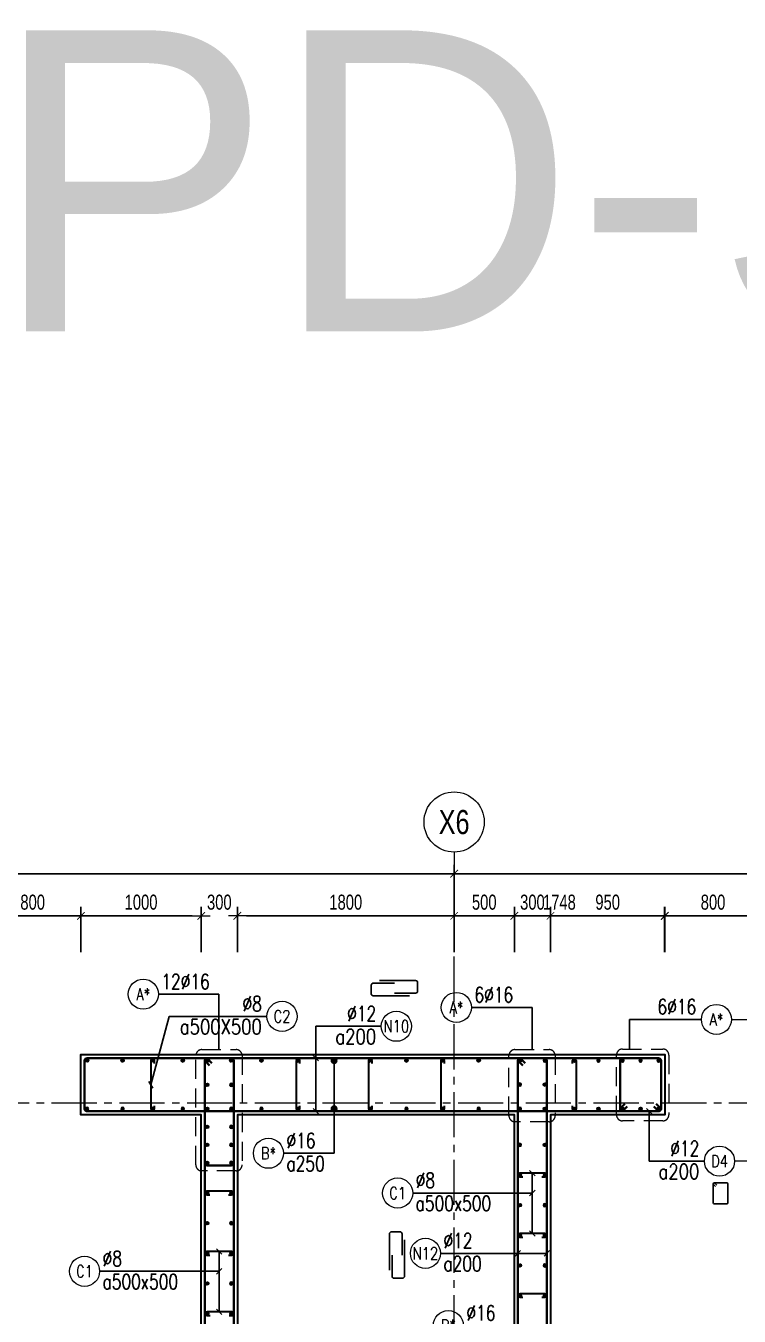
# Model space of a CAD drawing. Header units: millimetres. Extents: x 738475 to 1279438, y -34239 to 156422.
# Drawn here: x 1158149 to 1164073, y 145708 to 156422 of the extents above; entities that cross this region are included whole.
import ezdxf
from ezdxf.enums import TextEntityAlignment as Align

# ---------------------------------------------------------------- set-up
doc = ezdxf.new("R2010")
doc.units = ezdxf.units.MM
doc.header["$MEASUREMENT"] = 0
doc.linetypes.add('HIDDEN2', pattern=[4.7625, 3.175, -1.5875])
doc.linetypes.add('OF_Grid_1$0$CENTER2', pattern=[1.125, 0.75, -0.125, 0.125, -0.125])
doc.layers.get('0').update_dxf_attribs({"lineweight": 20})
doc.layers.get('Defpoints').update_dxf_attribs({"color": 151, "lineweight": 9})
for name, color, linetype, lineweight in [('KC-LEADER', 153, 'Continuous', 18), ('KC-THEP', 6, 'Continuous', 40), ('NDC_S_DIM', 1, 'Continuous', 15), ('NDC_S_ENG TEXT', 2, 'Continuous', 20), ('NDC_S_HIDDEN', 8, 'HIDDEN2', 13), ('NDC_S_LEADER', 1, 'Continuous', 15), ('NDC_S_REBAR', 4, 'Continuous', 35), ('NDC_S_STIRRUP', 4, 'Continuous', 40), ('NDC_S_VN TEXT', 7, 'Continuous', 20), ('NDC_S_WALL', 6, 'Continuous', 35), ('OF_Core wall_1.2(B1-19F)$0$NDC_S_WALL', 6, 'Continuous', 35), ('OF_Grid_1$0$NDC_S_AXIS', 5, 'OF_Grid_1$0$CENTER2', 13), ('OF_Grid_1$0$NDC_S_SYMBOL', 1, 'Continuous', 15), ('OF_Grid_1$0$NDC_S_TEXT SYMBOL', 7, 'Continuous', 20)]:
    doc.layers.add(name, color=color, linetype=linetype, lineweight=lineweight)
doc.layers.add('Leader', color=6, linetype='Continuous')
doc.layers.add('Ligature', color=1, linetype='Continuous')
doc.styles.add('NDC_DIM', font='', dxfattribs={"width": 0.75})
doc.styles.add('NDC_EN TXT', font='romans.shx', dxfattribs={"width": 0.8})
doc.styles.add('OF_Grid_1$0$NDC_ANNO', font='', dxfattribs={"width": 0.8})
doc.styles.get("Standard").update_dxf_attribs({"font": 'arial.ttf'})
doc.styles.get('NDC_DIM').set_extended_font_data('Dotum')
doc.styles.get('OF_Grid_1$0$NDC_ANNO').set_extended_font_data('Dotum')
doc.dimstyles.new('NDC_dim_25', dxfattribs={"dimscale": 25, "dimtxt": 2.5, "dimasz": 1.5, "dimexe": 1.5, "dimexo": 2.5, "dimgap": 1, "dimtad": 1, "dimdec": 0, "dimzin": 0, "dimdsep": 46, "dimtxsty": 'NDC_DIM', "dimblk": 'DIMMARK', "dimcen": 0.09, "dimdle": 1.2, "dimclrd": 1, "dimclre": 1, "dimclrt": 3, "dimadec": 0, "dimazin": 0, "dimtfac": 1, "dimtdec": 0, "dimtix": 1, "dimtofl": 0, "dimtmove": 0, "dimatfit": 3, "dimfxl": 6, "dimfxlon": 1, "dimtolj": 1, "dimtzin": 0, "dimarcsym": 0})
doc.dimstyles.new('NDC_dim_30', dxfattribs={"dimscale": 30, "dimtxt": 2.5, "dimasz": 1.5, "dimexe": 1.5, "dimexo": 2.5, "dimgap": 1, "dimtad": 1, "dimdec": 0, "dimzin": 0, "dimdsep": 46, "dimtxsty": 'NDC_DIM', "dimblk": 'DIMMARK', "dimcen": 0.09, "dimdle": 1.2, "dimclrd": 1, "dimclre": 1, "dimclrt": 3, "dimadec": 0, "dimazin": 0, "dimtfac": 1, "dimtdec": 0, "dimtix": 1, "dimtofl": 0, "dimtmove": 0, "dimatfit": 3, "dimfxl": 6, "dimfxlon": 1, "dimtolj": 1, "dimtzin": 0, "dimarcsym": 0})
doc.dimstyles.new('NDC_dim_50', dxfattribs={"dimscale": 50, "dimtxt": 2.5, "dimasz": 1.5, "dimexe": 1.5, "dimexo": 2.5, "dimgap": 1, "dimtad": 1, "dimdec": 0, "dimzin": 0, "dimdsep": 46, "dimtxsty": 'NDC_DIM', "dimblk": 'DIMMARK', "dimcen": 0.09, "dimdle": 1.2, "dimclrd": 1, "dimclre": 1, "dimclrt": 3, "dimadec": 0, "dimazin": 0, "dimtfac": 1, "dimtdec": 0, "dimtix": 1, "dimtofl": 0, "dimtmove": 0, "dimatfit": 3, "dimfxl": 6, "dimfxlon": 1, "dimtolj": 1, "dimtzin": 0, "dimarcsym": 0})

# ---------------------------------------------------------------- blocks, each defined once
blk = doc.blocks.new('DIMMARK')
at = {"layer": 'NDC_S_DIM', "color": 1}
blk.add_line((-1.5, 0), (1, 0), dxfattribs=at)
at = {"layer": 'NDC_S_DIM', "color": 2, "const_width": 0.1}
blk.add_lwpolyline([(-0.42, -0.42), (0.42, 0.42)], dxfattribs=at)
blk = doc.blocks.new('*U10')
blk.add_circle((2.5, 0), 2.5)
at = {"layer": 'NDC_S_VN TEXT', "color": 3, "style": 'NDC_EN TXT'}
for tag, width, p in [('DK2', 0.75, (-0.85, 0.85)), ('KC2', 0.8, (-0.85, -2.97))]:
    blk.add_attdef(tag, text='', height=2.5, dxfattribs=dict(at, width=width)).set_placement(p, align=Align.RIGHT)
at = {"layer": 'NDC_S_VN TEXT', "color": 7, "style": 'NDC_EN TXT', "width": 0.8}
blk.add_attdef('SH3', text='', height=2, dxfattribs=at).set_placement((2.5, 0), align=Align.MIDDLE)
blk = doc.blocks.new('THEP')
at = {"layer": 'KC-LEADER', "color": 6}
blk.add_circle((0, 0), 14, dxfattribs=at)
at = {"layer": 'KC-THEP'}
for p, q in [((-14, 0), (14, 0)), ((10, 10), (-10, -10)), ((-10, 10), (10, -10)), ((0, 14), (0, -14))]:
    blk.add_line(p, q, dxfattribs=at)
blk = doc.blocks.new('*U11')
blk.add_circle((-2.5, 0), 2.5)
at = {"layer": 'NDC_S_VN TEXT', "color": 3, "style": 'NDC_EN TXT', "width": 0.75}
for tag, p in [('DK1', (0.5, 0.85)), ('KC1', (0.5, -2.97))]:
    blk.add_attdef(tag, p, '', height=2.5, dxfattribs=at)
at = {"layer": 'NDC_S_VN TEXT', "color": 7, "style": 'NDC_EN TXT', "width": 0.8}
blk.add_attdef('SH2', text='', height=2, dxfattribs=at).set_placement((-2.5, 0), align=Align.MIDDLE)
blk = doc.blocks.new('A$C72321851')
at = {"layer": 'Ligature'}
for points in [[(-61, -129), (-61, 171, -0.414214), (-43, 189), (26, 189, -0.414214), (43, 171), (43, -4)], [(-40, -4), (-40, -180, 0.414214), (-22, -197), (47, -197, 0.414214), (65, -180), (65, 121)]]:
    blk.add_lwpolyline(points, format="xyb", dxfattribs=at)
blk = doc.blocks.new('*U12')
blk.add_circle((-2.5, 0), 2.5)
at = {"layer": 'NDC_S_VN TEXT', "color": 3, "style": 'NDC_EN TXT', "width": 0.75}
for tag, p in [('DK1', (0.5, 0.85)), ('KC1', (0.5, -2.97))]:
    blk.add_attdef(tag, p, '', height=2.5, dxfattribs=at)
at = {"layer": 'NDC_S_VN TEXT', "color": 7, "style": 'NDC_EN TXT', "width": 0.8}
blk.add_attdef('SH2', text='', height=2, dxfattribs=at).set_placement((-2.5, 0), align=Align.MIDDLE)
blk = doc.blocks.new('*U9')
blk.add_circle((2.5, 0), 2.5)
at = {"layer": 'NDC_S_VN TEXT', "color": 3, "style": 'NDC_EN TXT', "width": 0.75}
blk.add_attdef('DK2', text='', height=2.5, dxfattribs=at).set_placement((-0.85, 0.85), align=Align.RIGHT)
at = {"layer": 'NDC_S_VN TEXT', "color": 7, "style": 'NDC_EN TXT', "width": 0.8}
blk.add_attdef('SH3', text='', height=2, dxfattribs=at).set_placement((2.5, 0), align=Align.MIDDLE)
blk = doc.blocks.new('*U13')
blk.add_circle((-2.5, 0), 2.5)
at = {"layer": 'NDC_S_VN TEXT', "color": 3, "style": 'NDC_EN TXT', "width": 0.75}
blk.add_attdef('DK1', (0.5, 0.85), '', height=2.5, dxfattribs=at)
at = {"layer": 'NDC_S_VN TEXT', "color": 7, "style": 'NDC_EN TXT', "width": 0.8}
blk.add_attdef('SH2', text='', height=2, dxfattribs=at).set_placement((-2.5, 0), align=Align.MIDDLE)
blk = doc.blocks.new('*U99')
at = {"layer": 'KC-THEP', "rotation": 9.668564436380946}
blk.add_blockref('THEP', (-100, 0), dxfattribs=at)
at = {"layer": 'KC-THEP', "xscale": -1, "rotation": 350.3314355636191}
blk.add_blockref('THEP', (100, 0), dxfattribs=at)
blk = doc.blocks.new('*U98')
at = {"layer": 'OF_Core wall_1.2(B1-19F)$0$NDC_S_WALL', "color": 0, "linetype": 'ByBlock', "lineweight": -2, "transparency": 16777216}
for p in [(0, 0), (0, -250), (0, -500), (0, -750), (0, -1000)]:
    blk.add_blockref('*U99', p, dxfattribs=at)
blk = doc.blocks.new('*U16')
at = {"layer": 'OF_Grid_1$0$NDC_S_SYMBOL'}
blk.add_line((0, 5), (0, 9), dxfattribs=at)
blk.add_circle((0, 0), 5, dxfattribs=at)
at = {"layer": 'OF_Grid_1$0$NDC_S_TEXT SYMBOL', "color": 7, "style": 'OF_Grid_1$0$NDC_ANNO', "width": 0.8}
blk.add_attdef('GRID', text='', height=4, dxfattribs=at).set_placement((0, 0), align=Align.MIDDLE)
blk = doc.blocks.new('*D149')
at = {"layer": 'Defpoints', "color": 0, "ltscale": 200, "transparency": 16777216}
for p in [(1161706, 149382), (1153606, 147828), (1161706, 147259)]:
    blk.add_point(p, dxfattribs=at)
at = {"layer": 'NDC_S_DIM', "color": 1, "lineweight": -2, "ltscale": 200, "transparency": 16777216}
for p, q in [((1153606, 149082), (1153606, 149457)), ((1161706, 149082), (1161706, 149457)), ((1153681, 149382), (1161631, 149382))]:
    blk.add_line(p, q, dxfattribs=at)
at = {"layer": 'NDC_S_DIM', "color": 1, "lineweight": -2, "ltscale": 200, "transparency": 16777216, "xscale": 75, "yscale": 75, "zscale": 75, "rotation": 180}
blk.add_blockref('DIMMARK', (1153606, 149382), dxfattribs=at)
at = {"layer": 'NDC_S_DIM', "color": 1, "lineweight": -2, "ltscale": 200, "transparency": 16777216, "xscale": 75, "yscale": 75, "zscale": 75}
blk.add_blockref('DIMMARK', (1161706, 149382), dxfattribs=at)
at = {"layer": 'NDC_S_DIM', "color": 3, "ltscale": 200, "transparency": 16777216, "insert": (1157656, 149494), "char_height": 125, "attachment_point": 5, "style": 'NDC_DIM'}
blk.add_mtext('\\A1;8100', dxfattribs=at)
blk = doc.blocks.new('*D150')
at = {"layer": 'Defpoints', "color": 0, "ltscale": 200, "transparency": 16777216}
for p in [(1168506, 149382), (1161706, 147259), (1168506, 146629)]:
    blk.add_point(p, dxfattribs=at)
at = {"layer": 'NDC_S_DIM', "color": 1, "lineweight": -2, "ltscale": 200, "transparency": 16777216}
for p, q in [((1161706, 149082), (1161706, 149457)), ((1168506, 149082), (1168506, 149457)), ((1161781, 149382), (1168431, 149382))]:
    blk.add_line(p, q, dxfattribs=at)
at = {"layer": 'NDC_S_DIM', "color": 1, "lineweight": -2, "ltscale": 200, "transparency": 16777216, "xscale": 75, "yscale": 75, "zscale": 75, "rotation": 180}
blk.add_blockref('DIMMARK', (1161706, 149382), dxfattribs=at)
at = {"layer": 'NDC_S_DIM', "color": 1, "lineweight": -2, "ltscale": 200, "transparency": 16777216, "xscale": 75, "yscale": 75, "zscale": 75}
blk.add_blockref('DIMMARK', (1168506, 149382), dxfattribs=at)
at = {"layer": 'NDC_S_DIM', "color": 3, "ltscale": 200, "transparency": 16777216, "insert": (1165106, 149494), "char_height": 125, "attachment_point": 5, "style": 'NDC_DIM'}
blk.add_mtext('\\A1;6800', dxfattribs=at)
blk = doc.blocks.new('*D116')
at = {"layer": 'Defpoints', "color": 0, "ltscale": 200, "transparency": 16777216}
for p in [(1158606, 149032), (1157806, 147380), (1158606, 147380)]:
    blk.add_point(p, dxfattribs=at)
at = {"layer": 'NDC_S_DIM', "color": 1, "lineweight": -2, "ltscale": 200, "transparency": 16777216}
for p, q in [((1157806, 148732), (1157806, 149107)), ((1157881, 149032), (1158531, 149032)), ((1158606, 148732), (1158606, 149107))]:
    blk.add_line(p, q, dxfattribs=at)
at = {"layer": 'NDC_S_DIM', "color": 1, "lineweight": -2, "ltscale": 200, "transparency": 16777216, "xscale": 75, "yscale": 75, "zscale": 75, "rotation": 180}
blk.add_blockref('DIMMARK', (1157806, 149032), dxfattribs=at)
at = {"layer": 'NDC_S_DIM', "color": 1, "lineweight": -2, "ltscale": 200, "transparency": 16777216, "xscale": 75, "yscale": 75, "zscale": 75}
blk.add_blockref('DIMMARK', (1158606, 149032), dxfattribs=at)
at = {"layer": 'NDC_S_DIM', "color": 3, "ltscale": 200, "transparency": 16777216, "insert": (1158206, 149145), "char_height": 125, "attachment_point": 5, "style": 'NDC_DIM'}
blk.add_mtext('\\A1;800', dxfattribs=at)
blk = doc.blocks.new('*D117')
at = {"layer": 'Defpoints', "color": 0, "ltscale": 200, "transparency": 16777216}
for p in [(1159606, 149032), (1158606, 147380), (1159606, 147380)]:
    blk.add_point(p, dxfattribs=at)
at = {"layer": 'NDC_S_DIM', "color": 1, "lineweight": -2, "ltscale": 200, "transparency": 16777216}
for p, q in [((1158606, 148732), (1158606, 149107)), ((1158681, 149032), (1159531, 149032)), ((1159606, 148732), (1159606, 149107))]:
    blk.add_line(p, q, dxfattribs=at)
at = {"layer": 'NDC_S_DIM', "color": 1, "lineweight": -2, "ltscale": 200, "transparency": 16777216, "xscale": 75, "yscale": 75, "zscale": 75, "rotation": 180}
blk.add_blockref('DIMMARK', (1158606, 149032), dxfattribs=at)
at = {"layer": 'NDC_S_DIM', "color": 1, "lineweight": -2, "ltscale": 200, "transparency": 16777216, "xscale": 75, "yscale": 75, "zscale": 75}
blk.add_blockref('DIMMARK', (1159606, 149032), dxfattribs=at)
at = {"layer": 'NDC_S_DIM', "color": 3, "ltscale": 200, "transparency": 16777216, "insert": (1159106, 149145), "char_height": 125, "attachment_point": 5, "style": 'NDC_DIM'}
blk.add_mtext('\\A1;1000', dxfattribs=at)
blk = doc.blocks.new('*D118')
at = {"layer": 'Defpoints', "color": 0, "ltscale": 200, "transparency": 16777216}
for p in [(1159906, 149032), (1159606, 147380), (1159906, 147380)]:
    blk.add_point(p, dxfattribs=at)
at = {"layer": 'NDC_S_DIM', "color": 1, "lineweight": -2, "ltscale": 200, "transparency": 16777216}
for p, q in [((1159531, 149032), (1159456, 149032)), ((1159606, 148732), (1159606, 149107)), ((1159906, 148732), (1159906, 149107)), ((1159981, 149032), (1160056, 149032))]:
    blk.add_line(p, q, dxfattribs=at)
at = {"layer": 'NDC_S_DIM', "color": 1, "lineweight": -2, "ltscale": 200, "transparency": 16777216, "xscale": 75, "yscale": 75, "zscale": 75}
blk.add_blockref('DIMMARK', (1159606, 149032), dxfattribs=at)
at = {"layer": 'NDC_S_DIM', "color": 1, "lineweight": -2, "ltscale": 200, "transparency": 16777216, "xscale": 75, "yscale": 75, "zscale": 75, "rotation": 180}
blk.add_blockref('DIMMARK', (1159906, 149032), dxfattribs=at)
at = {"layer": 'NDC_S_DIM', "color": 3, "ltscale": 200, "transparency": 16777216, "insert": (1159756, 149145), "char_height": 125, "attachment_point": 5, "style": 'NDC_DIM'}
blk.add_mtext('\\A1;300', dxfattribs=at)
blk = doc.blocks.new('*D119')
at = {"layer": 'Defpoints', "color": 0, "ltscale": 200, "transparency": 16777216}
for p in [(1161706, 149032), (1161706, 147480), (1163454, 147380)]:
    blk.add_point(p, dxfattribs=at)
at = {"layer": 'NDC_S_DIM', "color": 1, "lineweight": -2, "ltscale": 200, "transparency": 16777216}
for p, q in [((1161706, 148732), (1161706, 149107)), ((1163379, 149032), (1161781, 149032)), ((1163454, 148732), (1163454, 149107))]:
    blk.add_line(p, q, dxfattribs=at)
at = {"layer": 'NDC_S_DIM', "color": 1, "lineweight": -2, "ltscale": 200, "transparency": 16777216, "xscale": 75, "yscale": 75, "zscale": 75, "rotation": 180}
blk.add_blockref('DIMMARK', (1161706, 149032), dxfattribs=at)
at = {"layer": 'NDC_S_DIM', "color": 1, "lineweight": -2, "ltscale": 200, "transparency": 16777216, "xscale": 75, "yscale": 75, "zscale": 75}
blk.add_blockref('DIMMARK', (1163454, 149032), dxfattribs=at)
at = {"layer": 'NDC_S_DIM', "color": 3, "ltscale": 200, "transparency": 16777216, "insert": (1162580, 149145), "char_height": 125, "attachment_point": 5, "style": 'NDC_DIM'}
blk.add_mtext('\\A1;1748', dxfattribs=at)
blk = doc.blocks.new('*D120')
at = {"layer": 'Defpoints', "color": 0, "ltscale": 200, "transparency": 16777216}
for p in [(1162206, 149032), (1162206, 147757), (1161706, 147480)]:
    blk.add_point(p, dxfattribs=at)
at = {"layer": 'NDC_S_DIM', "color": 1, "lineweight": -2, "ltscale": 200, "transparency": 16777216}
for p, q in [((1161706, 148732), (1161706, 149107)), ((1161781, 149032), (1162131, 149032)), ((1162206, 148732), (1162206, 149107))]:
    blk.add_line(p, q, dxfattribs=at)
at = {"layer": 'NDC_S_DIM', "color": 1, "lineweight": -2, "ltscale": 200, "transparency": 16777216, "xscale": 75, "yscale": 75, "zscale": 75, "rotation": 180}
blk.add_blockref('DIMMARK', (1161706, 149032), dxfattribs=at)
at = {"layer": 'NDC_S_DIM', "color": 1, "lineweight": -2, "ltscale": 200, "transparency": 16777216, "xscale": 75, "yscale": 75, "zscale": 75}
blk.add_blockref('DIMMARK', (1162206, 149032), dxfattribs=at)
at = {"layer": 'NDC_S_DIM', "color": 3, "ltscale": 200, "transparency": 16777216, "insert": (1161956, 149145), "char_height": 125, "attachment_point": 5, "style": 'NDC_DIM'}
blk.add_mtext('\\A1;500', dxfattribs=at)
blk = doc.blocks.new('*D121')
at = {"layer": 'Defpoints', "color": 0, "ltscale": 200, "transparency": 16777216}
for p in [(1162506, 149032), (1162206, 147757), (1162506, 147261)]:
    blk.add_point(p, dxfattribs=at)
at = {"layer": 'NDC_S_DIM', "color": 1, "lineweight": -2, "ltscale": 200, "transparency": 16777216}
for p, q in [((1162131, 149032), (1162056, 149032)), ((1162206, 148732), (1162206, 149107)), ((1162506, 148732), (1162506, 149107)), ((1162581, 149032), (1162656, 149032))]:
    blk.add_line(p, q, dxfattribs=at)
at = {"layer": 'NDC_S_DIM', "color": 1, "lineweight": -2, "ltscale": 200, "transparency": 16777216, "xscale": 75, "yscale": 75, "zscale": 75}
blk.add_blockref('DIMMARK', (1162206, 149032), dxfattribs=at)
at = {"layer": 'NDC_S_DIM', "color": 1, "lineweight": -2, "ltscale": 200, "transparency": 16777216, "xscale": 75, "yscale": 75, "zscale": 75, "rotation": 180}
blk.add_blockref('DIMMARK', (1162506, 149032), dxfattribs=at)
at = {"layer": 'NDC_S_DIM', "color": 3, "ltscale": 200, "transparency": 16777216, "insert": (1162356, 149145), "char_height": 125, "attachment_point": 5, "style": 'NDC_DIM'}
blk.add_mtext('\\A1;300', dxfattribs=at)
blk = doc.blocks.new('*D108')
at = {"layer": 'Defpoints', "color": 0, "ltscale": 200, "transparency": 16777216}
for p in [(1163456, 149032), (1163456, 147380), (1162506, 147261)]:
    blk.add_point(p, dxfattribs=at)
at = {"layer": 'NDC_S_DIM', "color": 1, "lineweight": -2, "ltscale": 200, "transparency": 16777216}
for p, q in [((1162506, 148732), (1162506, 149107)), ((1162581, 149032), (1163381, 149032)), ((1163456, 148732), (1163456, 149107))]:
    blk.add_line(p, q, dxfattribs=at)
at = {"layer": 'NDC_S_DIM', "color": 1, "lineweight": -2, "ltscale": 200, "transparency": 16777216, "xscale": 75, "yscale": 75, "zscale": 75, "rotation": 180}
blk.add_blockref('DIMMARK', (1162506, 149032), dxfattribs=at)
at = {"layer": 'NDC_S_DIM', "color": 1, "lineweight": -2, "ltscale": 200, "transparency": 16777216, "xscale": 75, "yscale": 75, "zscale": 75}
blk.add_blockref('DIMMARK', (1163456, 149032), dxfattribs=at)
at = {"layer": 'NDC_S_DIM', "color": 3, "ltscale": 200, "transparency": 16777216, "insert": (1162981, 149145), "char_height": 125, "attachment_point": 5, "style": 'NDC_DIM'}
blk.add_mtext('\\A1;950', dxfattribs=at)
blk = doc.blocks.new('*D109')
at = {"layer": 'Defpoints', "color": 0, "ltscale": 200, "transparency": 16777216}
for p in [(1164256, 149032), (1164256, 147653), (1163456, 147380)]:
    blk.add_point(p, dxfattribs=at)
at = {"layer": 'NDC_S_DIM', "color": 1, "lineweight": -2, "ltscale": 200, "transparency": 16777216}
for p, q in [((1163456, 148732), (1163456, 149107)), ((1163531, 149032), (1164181, 149032)), ((1164256, 148732), (1164256, 149107))]:
    blk.add_line(p, q, dxfattribs=at)
at = {"layer": 'NDC_S_DIM', "color": 1, "lineweight": -2, "ltscale": 200, "transparency": 16777216, "xscale": 75, "yscale": 75, "zscale": 75, "rotation": 180}
blk.add_blockref('DIMMARK', (1163456, 149032), dxfattribs=at)
at = {"layer": 'NDC_S_DIM', "color": 1, "lineweight": -2, "ltscale": 200, "transparency": 16777216, "xscale": 75, "yscale": 75, "zscale": 75}
blk.add_blockref('DIMMARK', (1164256, 149032), dxfattribs=at)
at = {"layer": 'NDC_S_DIM', "color": 3, "ltscale": 200, "transparency": 16777216, "insert": (1163856, 149145), "char_height": 125, "attachment_point": 5, "style": 'NDC_DIM'}
blk.add_mtext('\\A1;800', dxfattribs=at)
blk = doc.blocks.new('*D154')
at = {"layer": 'Defpoints', "color": 0, "ltscale": 200, "transparency": 16777216}
for p in [(1161706, 149032), (1161706, 148732), (1159906, 147380)]:
    blk.add_point(p, dxfattribs=at)
at = {"layer": 'NDC_S_DIM', "color": 1, "lineweight": -2, "ltscale": 200, "transparency": 16777216}
for p, q in [((1159906, 148732), (1159906, 149107)), ((1159981, 149032), (1161631, 149032)), ((1161706, 148857), (1161706, 149107))]:
    blk.add_line(p, q, dxfattribs=at)
at = {"layer": 'NDC_S_DIM', "color": 1, "lineweight": -2, "ltscale": 200, "transparency": 16777216, "xscale": 75, "yscale": 75, "zscale": 75, "rotation": 180}
blk.add_blockref('DIMMARK', (1159906, 149032), dxfattribs=at)
at = {"layer": 'NDC_S_DIM', "color": 1, "lineweight": -2, "ltscale": 200, "transparency": 16777216, "xscale": 75, "yscale": 75, "zscale": 75}
blk.add_blockref('DIMMARK', (1161706, 149032), dxfattribs=at)
at = {"layer": 'NDC_S_DIM', "color": 3, "ltscale": 200, "transparency": 16777216, "insert": (1160806, 149145), "char_height": 125, "attachment_point": 5, "style": 'NDC_DIM'}
blk.add_mtext('\\A1;1800', dxfattribs=at)

msp = doc.modelspace()

# ---------------------------------------------------------------- linework, layer by layer
at = {"layer": 'Ligature'}
msp.add_lwpolyline([(1163876.673, 146785.135), (1163860.707, 146801.101, -0.668178638), (1163866.481, 146815.039), (1163971.11, 146815.039, -0.414213562), (1163979.274, 146806.875), (1163979.274, 146649.767, -0.414213562), (1163971.11, 146641.602), (1163866.481, 146641.602, -0.414213562), (1163858.316, 146649.767), (1163858.316, 146806.875, -0.668178638), (1163872.254, 146812.648), (1163888.22, 146796.682)], format="xyb", dxfattribs=at)
at = {"layer": 'NDC_S_HIDDEN', "ltscale": 50}
for points in [[(1159610.916, 147921.715), (1159895.177, 147921.715, -0.414213562), (1159945.177, 147871.715), (1159945.177, 146964.3, -0.414213562), (1159895.177, 146914.3), (1159610.916, 146914.3, -0.414213562), (1159560.916, 146964.3), (1159560.916, 147871.715, -0.414213562)], [(1162210.916, 147921.715), (1162495.177, 147921.715, -0.414213562), (1162545.177, 147871.715), (1162545.177, 147372.895, -0.414213562), (1162495.177, 147322.895), (1162210.916, 147322.895, -0.414213562), (1162160.916, 147372.895), (1162160.916, 147871.715, -0.414213562)], [(1163103.987, 147926.333), (1163439.211, 147926.333, -0.414213562), (1163489.211, 147876.333), (1163489.211, 147380.175, -0.414213562), (1163439.211, 147330.175), (1163103.987, 147330.175, -0.414213562), (1163053.987, 147380.175), (1163053.987, 147876.333, -0.414213562)]]:
    msp.add_lwpolyline(points, format="xyb", close=True, dxfattribs=at)
at = {"layer": 'NDC_S_REBAR'}
for points in [[(1159217.444, 147805.175), (1159217.444, 147830.175, 1), (1159187.444, 147830.175), (1159187.444, 147430.175, 1), (1159217.444, 147430.175), (1159217.444, 147455.175)], [(1160424.644, 147805.175), (1160424.644, 147830.175, 1), (1160394.644, 147830.175), (1160394.644, 147430.175, 1), (1160424.644, 147430.175), (1160424.644, 147455.175)], [(1161024.644, 147805.175), (1161024.644, 147830.175, 1), (1160994.644, 147830.175), (1160994.644, 147430.175, 1), (1161024.644, 147430.175), (1161024.644, 147455.175)], [(1161624.644, 147805.175), (1161624.644, 147830.175, 1), (1161594.644, 147830.175), (1161594.644, 147430.175, 1), (1161624.644, 147430.175), (1161624.644, 147455.175)], [(1162688.987, 147805.175), (1162688.987, 147830.175, -1), (1162718.987, 147830.175), (1162718.987, 147430.175, -1), (1162688.987, 147430.175), (1162688.987, 147455.175)], [(1162433.669, 146865.175), (1162458.669, 146865.175, 1), (1162458.669, 146895.175), (1162251.645, 146895.175, 1), (1162251.645, 146865.175), (1162276.645, 146865.175)], [(1159833.355, 146715.358), (1159858.355, 146715.358, 1), (1159858.355, 146745.358), (1159651.331, 146745.358, 1), (1159651.331, 146715.358), (1159676.331, 146715.358)], [(1162433.669, 146365.175), (1162458.669, 146365.175, 1), (1162458.669, 146395.175), (1162251.645, 146395.175, 1), (1162251.645, 146365.175), (1162276.645, 146365.175)], [(1159833.355, 146215.358), (1159858.355, 146215.358, 1), (1159858.355, 146245.358), (1159651.331, 146245.358, 1), (1159651.331, 146215.358), (1159676.331, 146215.358)], [(1162433.669, 145865.175), (1162458.669, 145865.175, 1), (1162458.669, 145895.175), (1162251.645, 145895.175, 1), (1162251.645, 145865.175), (1162276.645, 145865.175)], [(1159837.181, 145715.358), (1159862.181, 145715.358, 1), (1159862.181, 145745.358), (1159655.157, 145745.358, 1), (1159655.157, 145715.358), (1159680.157, 145715.358)]]:
    msp.add_lwpolyline(points, format="xyb", dxfattribs=at)
at = {"layer": 'NDC_S_STIRRUP'}
for points in [[(1163363.987, 147450.175), (1163403.987, 147410.175, 0.414213562), (1163423.987, 147430.175), (1163423.987, 147830.175, 0.414213562), (1163403.987, 147850.175), (1158657.127, 147850.175, 0.414213562), (1158637.127, 147830.175), (1158637.127, 147430.175, 0.414213562), (1158657.127, 147410.175), (1163403.987, 147410.175, 0.414213562), (1163423.987, 147430.175), (1163383.987, 147470.175)], [(1159675.157, 147790.175), (1159635.157, 147830.175, -0.414213562), (1159655.157, 147850.175), (1159855.157, 147850.175, -0.414213562), (1159875.157, 147830.175), (1159875.157, 146980.358, -0.414213562), (1159855.157, 146960.358), (1159655.157, 146960.358, -0.414213562), (1159635.157, 146980.358), (1159635.157, 147830.175, -0.414213562), (1159655.157, 147850.175), (1159695.157, 147810.175)], [(1159675.157, 137470.175), (1159635.157, 137430.175, 0.414213562), (1159655.157, 137410.175), (1159855.157, 137410.175, 0.414213562), (1159875.157, 137430.175), (1159875.157, 147830.175, 0.414213562), (1159855.157, 147850.175), (1159655.157, 147850.175, 0.414213562), (1159635.157, 147830.175), (1159635.157, 137430.175, 0.414213562), (1159655.157, 137410.175), (1159695.157, 137450.175)], [(1162275.157, 147790.175), (1162235.157, 147830.175, -0.414213562), (1162255.157, 147850.175), (1162455.157, 147850.175, -0.414213562), (1162475.157, 147830.175), (1162475.157, 143880.175, -0.414213562), (1162455.157, 143860.175), (1162255.157, 143860.175, -0.414213562), (1162235.157, 143880.175), (1162235.157, 147830.175, -0.414213562), (1162255.157, 147850.175), (1162295.157, 147810.175)], [(1163363.987, 147450.175), (1163403.987, 147410.175, 0.414213562), (1163423.987, 147430.175), (1163423.987, 147830.175, 0.414213562), (1163403.987, 147850.175), (1162255.957, 147850.175, 0.414213562), (1162235.957, 147830.175), (1162235.957, 147430.175, 0.414213562), (1162255.957, 147410.175), (1163403.987, 147410.175, 0.414213562), (1163423.987, 147430.175), (1163383.987, 147470.175)], [(1163123.987, 147470.175), (1163083.987, 147430.175, 0.414213562), (1163103.987, 147410.175), (1163403.987, 147410.175, 0.414213562), (1163423.987, 147430.175), (1163423.987, 147830.175, 0.414213562), (1163403.987, 147850.175), (1163103.987, 147850.175, 0.414213562), (1163083.987, 147830.175), (1163083.987, 147430.175, 0.414213562), (1163103.987, 147410.175), (1163143.987, 147450.175)]]:
    msp.add_lwpolyline(points, format="xyb", dxfattribs=at)
at = {"layer": 'NDC_S_WALL'}
for points in [[(1159605.957, 143330.175), (1159605.957, 147380.175), (1158607.127, 147380.175), (1158607.127, 147880.175), (1162205.957, 147880.175), (1163454.786, 147880.175), (1163454.786, 147880.175), (1163454.786, 147380.175), (1163454.786, 147380.175), (1162505.957, 147380.175), (1162505.957, 144780.175)], [(1162205.957, 143830.175), (1162205.957, 147380.175), (1159905.957, 147380.175), (1159905.957, 137380.175)]]:
    msp.add_lwpolyline(points, dxfattribs=at)
at = {"layer": 'OF_Grid_1$0$NDC_S_AXIS', "ltscale": 500}
for p, q in [((1161705.957, 134257.175), (1161705.957, 149361.284)), ((1151613.474, 147480.175), (1170234.062, 147480.175))]:
    msp.add_line(p, q, dxfattribs=at)

# ---------------------------------------------------------------- block references
at = {"layer": 'KC-THEP'}
for p, rotation in [((1158657.127, 147830.175), 189.6685644363809), ((1158952.444, 147830.175), 189.6685644363809), ((1159202.444, 147830.175), 189.6685644363809), ((1159452.444, 147830.175), 189.6685644363809), ((1159855.157, 147830.175), 189.6685644363809), ((1160105.157, 147830.175), 189.6685644363809), ((1160409.644, 147830.175), 189.6685644363809), ((1160709.644, 147830.175), 189.6685644363809), ((1161009.644, 147830.175), 189.6685644363809), ((1161309.644, 147830.175), 189.6685644363809), ((1161609.644, 147830.175), 189.6685644363809), ((1161909.644, 147830.175), 189.6685644363809), ((1162251.645, 147830.175), 189.668564436381), ((1159655.157, 147629.217), 9.668564436380946), ((1162458.669, 147631.027), 9.66856443638095), ((1159655.157, 147430.175), 9.668564436380946), ((1162458.669, 147430.175), 9.668564436380946), ((1162703.987, 147430.175), 9.668564436380946), ((1162903.987, 147430.175), 9.668564436380946), ((1163103.987, 147430.175), 9.668564436380946), ((1163253.987, 147430.175), 9.668564436380946), ((1163403.987, 147430.175), 9.668564436380946), ((1159655.157, 147280.175), 9.668564436380946), ((1159655.157, 147130.175), 9.668564436380946), ((1162458.669, 147130.175), 9.668564436380946), ((1159655.157, 146980.358), 9.668564436380946), ((1162251.645, 146880.175), 189.6685644363809), ((1162251.645, 146630.175), 189.6685644363809), ((1162251.645, 146380.175), 189.6685644363809), ((1162251.645, 146130.175), 189.6685644363809), ((1162251.645, 145880.175), 189.6685644363809)]:
    msp.add_blockref('THEP', p, dxfattribs=dict(at, rotation=rotation))
at = {"layer": 'KC-THEP', "xscale": -1}
for p, rotation in [((1159655.157, 147830.175), 170.331435563619), ((1162458.669, 147830.175), 170.331435563619), ((1162703.987, 147830.175), 170.331435563619), ((1162903.987, 147830.175), 170.331435563619), ((1163103.987, 147830.175), 170.331435563619), ((1163253.987, 147830.175), 170.331435563619), ((1163403.987, 147830.175), 170.331435563619), ((1159855.157, 147629.217), 350.3314355636191), ((1162251.645, 147631.027), 350.3314355636191), ((1158657.127, 147430.175), 350.3314355636191), ((1158952.444, 147430.175), 350.3314355636191), ((1159202.444, 147430.175), 350.3314355636191), ((1159452.444, 147430.175), 350.3314355636191), ((1159855.157, 147430.175), 350.3314355636191), ((1160105.157, 147430.175), 350.3314355636191), ((1160409.644, 147430.175), 350.3314355636191), ((1160709.644, 147430.175), 350.3314355636191), ((1161009.644, 147430.175), 350.3314355636191), ((1161309.644, 147430.175), 350.3314355636191), ((1161609.644, 147430.175), 350.3314355636191), ((1161909.644, 147430.175), 350.3314355636191), ((1162251.645, 147430.175), 350.3314355636191), ((1159855.157, 147280.175), 350.3314355636191), ((1159855.157, 147130.175), 350.3314355636191), ((1162251.645, 147130.175), 350.3314355636191), ((1159855.157, 146980.358), 350.3314355636191), ((1162458.669, 146880.175), 170.331435563619), ((1162458.669, 146630.175), 170.331435563619), ((1162458.669, 146380.175), 170.331435563619), ((1162458.669, 146130.175), 170.331435563619), ((1162458.669, 145880.175), 170.331435563619)]:
    msp.add_blockref('THEP', p, dxfattribs=dict(at, rotation=rotation))
at = {"layer": 'Leader'}
for p, rotation in [((1161205.875, 148430.321), 89.99999999999997), ((1161233.6, 146212.112), 179.9999999999999)]:
    msp.add_blockref('A$C72321851', p, dxfattribs=dict(at, rotation=rotation))
at = {"layer": 'NDC_S_VN TEXT', "xscale": 50, "yscale": 50, "zscale": 50}
for name, p, values in [('*U13', (1159249.613, 148381.87), {'SH2': 'A*', 'DK1': '12%%C16'}), ('*U13', (1161849.613, 148271.657), {'SH2': 'A*', 'DK1': '6%%C16'}), ('*U10', (1160151.787, 148197.517), {'SH3': 'C2', 'DK2': '%%c8', 'KC2': 'a500X500'}), ('*U10', (1161101.173, 148115.453), {'SH3': 'N10', 'DK2': '%%C12', 'KC2': 'a200'}), ('*U9', (1163759.11, 148172.195), {'SH3': 'A*', 'DK2': '6%%C16'}), ('*U11', (1160289.033, 147061.17), {'SH2': 'B*', 'DK1': '%%C16', 'KC1': 'a250'}), ('*U10', (1163784.636, 146995.493), {'SH3': 'D4', 'DK2': '%%C12', 'KC2': 'a200'}), ('*U12', (1161361.844, 146730.813), {'SH2': 'C1', 'DK1': '%%c8', 'KC1': 'a500x500'}), ('*U11', (1161592.769, 146230.356), {'SH2': 'N12', 'DK1': '%%C12', 'KC1': 'a200'}), ('*U12', (1158761.844, 146080.996), {'SH2': 'C1', 'DK1': '%%c8', 'KC1': 'a500x500'}), ('*U11', (1161782.698, 145630.175), {'SH2': 'B*', 'DK1': '%%C16', 'KC1': 'a250'})]:
    msp.add_blockref(name, p, dxfattribs=at).add_auto_attribs(values)
at = {"layer": 'OF_Core wall_1.2(B1-19F)$0$NDC_S_WALL'}
msp.add_blockref('*U98', (1159755.157, 146730.358), dxfattribs=at)
at = {"layer": 'OF_Grid_1$0$NDC_S_AXIS'}
ref = msp.add_blockref('*U16', (1161705.957, 149811.284), dxfattribs=dict(at, xscale=50, yscale=50, zscale=50, rotation=180))
ref.add_attrib('GRID', 'X6', dxfattribs={"layer": 'OF_Grid_1$0$NDC_S_TEXT SYMBOL', "color": 7, "height": 200, "style": 'OF_Grid_1$0$NDC_ANNO', "width": 0.8}).set_placement((1161705.957, 149811.284), align=Align.MIDDLE)

# ---------------------------------------------------------------- texts
at = {"layer": 'NDC_S_ENG TEXT'}
msp.add_text('PD-S-81.02', height=2500, dxfattribs=at).set_placement((1157862.846, 153884.515))

# ---------------------------------------------------------------- dimensions: what is measured, and where the dimension line sits
at = {"layer": 'NDC_S_DIM', "ltscale": 200}
dim = msp.add_linear_dim(base=(1161705.957, 149381.667), p1=(1153605.957, 147827.67), p2=(1161705.957, 147258.756), dimstyle='NDC_dim_50', dxfattribs=at)
dim.commit()
dim.dimension.update_dxf_attribs({"geometry": '*D149', "text_midpoint": (1157655.957, 149494.252)})
for base, p1, p2, picture, middle in [((1168506.157, 149381.667), (1161705.957, 147258.756), (1168506.157, 146629.011), '*D150', (1165106.057, 149494.252)), ((1158606.127, 149031.926), (1157805.786, 147380.175), (1158606.127, 147380.175), '*D116', (1158205.957, 149144.511)), ((1159605.957, 149031.926), (1158606.127, 147380.175), (1159605.957, 147380.175), '*D117', (1159106.042, 149144.511)), ((1159905.957, 149031.926), (1159605.957, 147380.175), (1159905.957, 147380.175), '*D118', (1159755.957, 149144.511)), ((1161705.957, 149031.926), (1159905.957, 147380.175), (1161705.957, 148731.578), '*D154', (1160805.957, 149144.511)), ((1161705.957, 149031.926), (1163453.987, 147380.175), (1161705.957, 147480.175), '*D119', (1162579.972, 149144.511)), ((1162205.957, 149031.926), (1161705.957, 147480.175), (1162205.957, 147757.086), '*D120', (1161955.957, 149144.511)), ((1162505.957, 149031.926), (1162205.957, 147757.086), (1162505.957, 147260.793), '*D121', (1162355.957, 149144.511)), ((1163455.786, 149031.926), (1162505.957, 147260.793), (1163455.786, 147380.175), '*D108', (1162980.872, 149144.511)), ((1164256.127, 149031.926), (1163455.786, 147380.175), (1164256.127, 147652.811), '*D109', (1163855.957, 149144.511))]:
    dim = msp.add_linear_dim(base=base, p1=p1, p2=p2, dimstyle='NDC_dim_50', override={"dimtmove": 1}, dxfattribs=at)
    dim.commit()
    dim.dimension.update_dxf_attribs({"geometry": picture, "text_midpoint": middle})

# ---------------------------------------------------------------- leaders
at = {"layer": 'NDC_S_HIDDEN', "ltscale": 200}
msp.add_leader([(1164385.055, 147926.333), (1164385.055, 148169.178), (1164009.109, 148171.616)], dimstyle='NDC_dim_25', override={"dimgap": 1, "dimtad": 0}, dxfattribs=at)
at = {"layer": 'NDC_S_LEADER'}
for points, override in [([(1159753.047, 147921.715), (1159753.047, 148381.87), (1159253.498, 148381.87)], {"dimgap": 1, "dimtad": 0}), ([(1159187.444, 147630.175), (1159338.891, 148197.516), (1160151.787, 148197.516)], {"dimtad": 0, "dimldrblk": 'Oblique'}), ([(1162353.047, 147921.715), (1162353.047, 148271.657), (1161853.498, 148271.657)], {"dimgap": 1, "dimtad": 0}), ([(1163161.708, 147928.32), (1163161.708, 148172.014), (1163759.11, 148172.014)], {"dimtad": 0}), ([(1160556.434, 147410.175), (1160556.434, 148115.271), (1161101.173, 148115.271)], {"dimtad": 0, "dimldrblk": 'Oblique'}), ([(1160556.434, 147850.175), (1160556.434, 148115.271), (1161101.173, 148115.271)], {"dimtad": 0, "dimldrblk": 'Oblique'}), ([(1160709.644, 147830.882), (1160709.644, 147060.989), (1160289.033, 147060.989)], {"dimgap": 1, "dimtad": 0, "dimldrblk": 'Origin'}), ([(1160709.644, 147430.882), (1160709.644, 147060.989), (1160289.033, 147060.989)], {"dimgap": 1, "dimtad": 0, "dimldrblk": 'Origin'}), ([(1163325.112, 147410.175), (1163325.112, 146995.493), (1163784.636, 146995.493)], {"dimtad": 0, "dimldrblk": 'Oblique'}), ([(1164419.724, 147410.175), (1164419.724, 146999.736), (1164034.632, 146996.533)], {"dimtad": 0, "dimldrblk": 'Oblique'}), ([(1162355.157, 146895.175), (1162355.157, 146395.175)], {"dimtad": 0, "dimldrblk": 'Oblique'}), ([(1162355.157, 146395.175), (1162355.157, 146895.175)], {"dimtad": 0, "dimldrblk": 'Oblique'}), ([(1162355.157, 146730.812), (1161361.844, 146730.812)], {"dimtad": 0, "dimldrblk": 'Oblique'}), ([(1159755.157, 146245.358), (1159755.157, 145745.358)], {"dimtad": 0, "dimldrblk": 'Oblique'}), ([(1159755.157, 145745.358), (1159755.157, 146245.358)], {"dimtad": 0, "dimldrblk": 'Oblique'}), ([(1162475.157, 146230.175), (1161592.769, 146230.175)], {"dimtad": 0, "dimldrblk": 'Oblique'}), ([(1162235.157, 146230.175), (1161592.769, 146230.175)], {"dimtad": 0, "dimldrblk": 'Oblique'}), ([(1159755.157, 146080.995), (1158761.844, 146080.995)], {"dimtad": 0, "dimldrblk": 'Oblique'})]:
    msp.add_leader(points, dimstyle='NDC_dim_30', override=override, dxfattribs=at)

doc.saveas('drawing.dxf')
